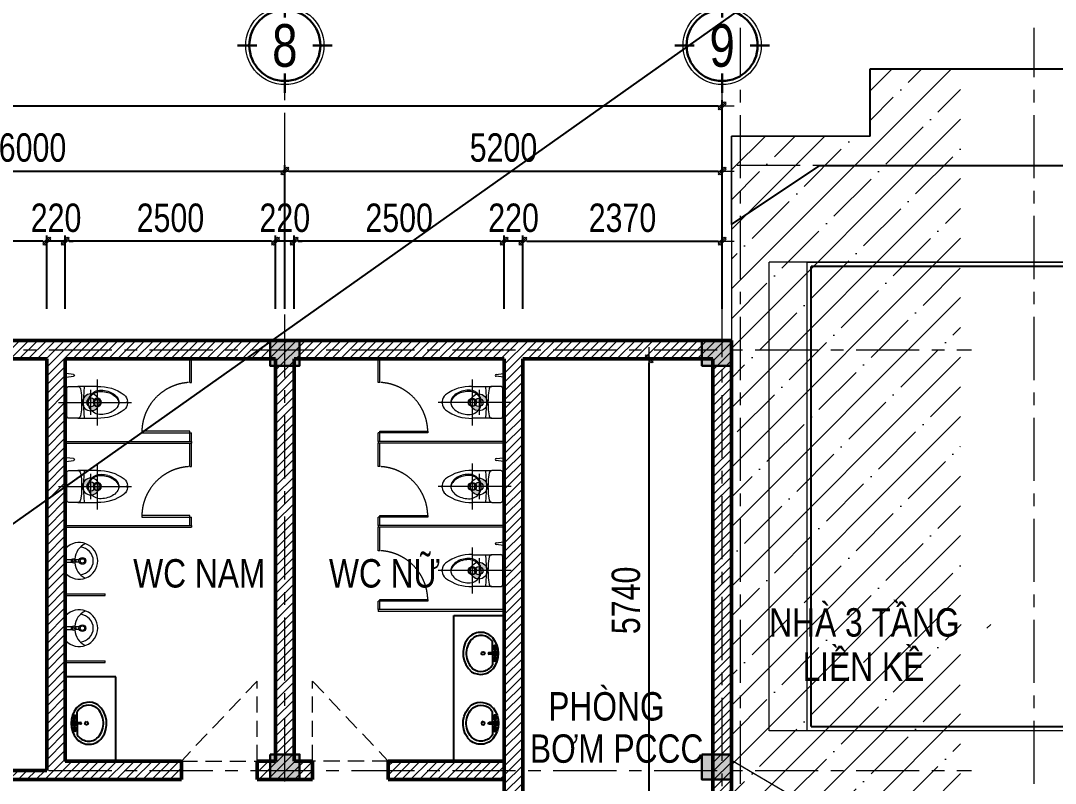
# Model space of a CAD drawing. Header units: millimetres. Extents: x 1109421 to 1726579, y -247837 to 144927.
# Drawn here: x 1579812 to 1592114, y -123798 to -114733 of the extents above; entities that cross this region are included whole.
import ezdxf
from ezdxf.enums import TextEntityAlignment as Align

# ---------------------------------------------------------------- set-up
doc = ezdxf.new("R2010")
doc.units = ezdxf.units.MM
doc.header["$LTSCALE"] = 600
doc.header["$MEASUREMENT"] = 0
for name, pattern in [('$0$00_Hidden_200', [1.1, 0.55, -0.55]), ('00_Hidden', [2.4, 1.6, -0.8]), ('CENTER', [2, 1.25, -0.25, 0.25, -0.25]), ('GHI CHU - THANG$0$HIDDEN', [9.525, 6.35, -3.175])]:
    doc.linetypes.add(name, pattern=pattern)
doc.layers.get('0').update_dxf_attribs({"lineweight": 0})
doc.layers.get('Defpoints').update_dxf_attribs({"lineweight": 0})
for name, color, linetype, lineweight in [('cat1', 30, 'Continuous', 50), ('cat2', 22, 'Continuous', 30), ('dim', 144, 'Continuous', 13), ('EG Net thay', 7, 'Continuous', 25), ('hatch1', 136, 'Continuous', 9), ('LC ISO', 153, 'Continuous', 13), ('LC Khac', 4, 'Continuous', 9), ('LC Text2', 7, 'Continuous', 25), ('manh1', 67, 'Continuous', 13), ('NET-CAT', 3, 'Continuous', 35), ('Noi that', 35, 'Continuous', 9), ('noithat', 125, 'Continuous', 9), ('thay1', 63, 'Continuous', 18), ('truc', 76, 'CENTER', 9)]:
    doc.layers.add(name, color=color, linetype=linetype, lineweight=lineweight)
doc.layers.add('KCS_Plotter', color=11, linetype='Continuous', plot=False)
doc.layers.add('MANH', color=147, linetype='Continuous')
doc.layers.add('TUONG', color=33, linetype='Continuous')
doc.styles.add('EG 1', font='VHAVANB.TTF')
doc.styles.add('HOATBIF', font='hoatbif.shx', dxfattribs={"width": 0.8})
doc.styles.add('T2', font='VHARIAL.TTF', dxfattribs={"width": 0.8})
doc.styles.add('Tahoma', font='tahoma.ttf')
doc.dimstyles.new('1-135', dxfattribs={"dimscale": 135, "dimtxt": 2.5, "dimasz": 0.35, "dimexe": 0.5, "dimexo": 0, "dimgap": 0.8, "dimtad": 1, "dimdec": 0, "dimzin": 0, "dimdsep": 46, "dimtxsty": 'HOATBIF', "dimblk1": 'DOT', "dimblk2": 'DOT', "dimsah": 1, "dimcen": -1, "dimdle": 1, "dimclrd": 256, "dimclre": 256, "dimclrt": 4, "dimadec": 3, "dimazin": 2, "dimtfac": 0.333333, "dimtdec": 0, "dimtix": 1, "dimtmove": 2, "dimatfit": 3, "dimldrblk": 'DOT', "dimfxl": 1, "dimtvp": 0.833333, "dimtolj": 1, "dimtzin": 0, "dimarcsym": 0})

# ---------------------------------------------------------------- blocks, each defined once
blk = doc.blocks.new('DOT')
at = {"layer": 'dim'}
for p, q in [((-3, 0), (3, 0)), ((-1, -1), (1, 1))]:
    blk.add_line(p, q, dxfattribs=at)
blk.add_lwpolyline([(0.5, 1), (-1, -0.5), (-0.5, -1), (1, 0.5)], close=True, dxfattribs=at)
blk = doc.blocks.new('*D1336')
at = {"layer": 'Defpoints', "color": 0, "transparency": 16777216}
for p in [(1588152, -115745), (1546352, -118158), (1588152, -118158)]:
    blk.add_point(p, dxfattribs=at)
at = {"layer": 'dim', "lineweight": -2, "transparency": 16777216}
for p, q in [((1546352, -118158), (1546352, -115678)), ((1546399, -115745), (1588105, -115745)), ((1588152, -118158), (1588152, -115678))]:
    blk.add_line(p, q, dxfattribs=at)
at = {"layer": 'dim', "lineweight": -2, "transparency": 16777216, "xscale": 47.25, "yscale": 47.25, "zscale": 47.25, "rotation": 180}
blk.add_blockref('DOT', (1546352, -115745), dxfattribs=at)
at = {"layer": 'dim', "lineweight": -2, "transparency": 16777216, "xscale": 47.25, "yscale": 47.25, "zscale": 47.25}
blk.add_blockref('DOT', (1588152, -115745), dxfattribs=at)
at = {"layer": 'dim', "color": 4, "transparency": 16777216, "insert": (1568302, -115468), "char_height": 337.5, "attachment_point": 5, "style": 'HOATBIF'}
blk.add_mtext('\\A1;41800', dxfattribs=at)
blk = doc.blocks.new('_Dot')
at = {"color": 0, "linetype": 'ByBlock', "lineweight": -2}
blk.add_line((-0.5, 0), (-1, 0), dxfattribs=at)
at = {"color": 0, "linetype": 'ByBlock', "const_width": 0.5}
blk.add_lwpolyline([(-0.25, 0, 1), (0.25, 0, 1)], format="xyb", close=True, dxfattribs=at)
blk = doc.blocks.new('*D1342')
at = {"layer": 'Defpoints', "color": 0, "transparency": 16777216}
for p in [(1582952, -116520), (1576952, -118158), (1582952, -118158)]:
    blk.add_point(p, dxfattribs=at)
at = {"layer": 'dim', "lineweight": -2, "transparency": 16777216}
for p, q in [((1576952, -118158), (1576952, -116452)), ((1582952, -118158), (1582952, -116452)), ((1576999, -116520), (1582905, -116520))]:
    blk.add_line(p, q, dxfattribs=at)
at = {"layer": 'dim', "lineweight": -2, "transparency": 16777216, "xscale": 47.25, "yscale": 47.25, "zscale": 47.25, "rotation": 180}
blk.add_blockref('DOT', (1576952, -116520), dxfattribs=at)
at = {"layer": 'dim', "lineweight": -2, "transparency": 16777216, "xscale": 47.25, "yscale": 47.25, "zscale": 47.25}
blk.add_blockref('DOT', (1582952, -116520), dxfattribs=at)
at = {"layer": 'dim', "color": 4, "transparency": 16777216, "insert": (1579952, -116243), "char_height": 337.5, "attachment_point": 5, "style": 'HOATBIF'}
blk.add_mtext('\\A1;6000', dxfattribs=at)
blk = doc.blocks.new('*D1343')
at = {"layer": 'Defpoints', "color": 0, "transparency": 16777216}
for p in [(1588152, -116520), (1582952, -118158), (1588152, -118158)]:
    blk.add_point(p, dxfattribs=at)
at = {"layer": 'dim', "lineweight": -2, "transparency": 16777216}
for p, q in [((1582952, -118158), (1582952, -116452)), ((1588152, -118158), (1588152, -116452)), ((1582999, -116520), (1588105, -116520))]:
    blk.add_line(p, q, dxfattribs=at)
at = {"layer": 'dim', "lineweight": -2, "transparency": 16777216, "xscale": 47.25, "yscale": 47.25, "zscale": 47.25, "rotation": 180}
blk.add_blockref('DOT', (1582952, -116520), dxfattribs=at)
at = {"layer": 'dim', "lineweight": -2, "transparency": 16777216, "xscale": 47.25, "yscale": 47.25, "zscale": 47.25}
blk.add_blockref('DOT', (1588152, -116520), dxfattribs=at)
at = {"layer": 'dim', "color": 4, "transparency": 16777216, "insert": (1585552, -116243), "char_height": 337.5, "attachment_point": 5, "style": 'HOATBIF'}
blk.add_mtext('\\A1;5200', dxfattribs=at)
blk = doc.blocks.new('*D1344')
at = {"layer": 'Defpoints', "color": 0, "transparency": 16777216}
for p in [(1588152, -117355), (1585782, -118158), (1588152, -118158)]:
    blk.add_point(p, dxfattribs=at)
at = {"layer": 'dim', "lineweight": -2, "transparency": 16777216}
for p, q in [((1585782, -118158), (1585782, -117288)), ((1585829, -117355), (1588105, -117355)), ((1588152, -118158), (1588152, -117288))]:
    blk.add_line(p, q, dxfattribs=at)
at = {"layer": 'dim', "lineweight": -2, "transparency": 16777216, "xscale": 47.25, "yscale": 47.25, "zscale": 47.25, "rotation": 180}
blk.add_blockref('DOT', (1585782, -117355), dxfattribs=at)
at = {"layer": 'dim', "lineweight": -2, "transparency": 16777216, "xscale": 47.25, "yscale": 47.25, "zscale": 47.25}
blk.add_blockref('DOT', (1588152, -117355), dxfattribs=at)
at = {"layer": 'dim', "color": 4, "transparency": 16777216, "insert": (1586967, -117078), "char_height": 337.5, "attachment_point": 5, "style": 'HOATBIF'}
blk.add_mtext('\\A1;2370', dxfattribs=at)
blk = doc.blocks.new('KyHieu TrucDinhVi')
at = {"color": 7, "lineweight": 30}
for p, q in [((0, 2.364), (0, 4)), ((-2.364, 0), (-4, 0)), ((2.364, 0), (4, 0)), ((0, -2.364), (0, -4))]:
    blk.add_line(p, q, dxfattribs=at)
blk.add_circle((0, 0), 3.3)
blk.add_circle((0, 0), 3, dxfattribs=at)
at = {"ltscale": 20, "style": 'Tahoma'}
blk.add_attdef('AA', text='', height=3, dxfattribs=at).set_placement((0, 0), align=Align.MIDDLE_CENTER)
blk = doc.blocks.new('bet wc thuong')
at = {"layer": 'Noi that', "ltscale": 3}
h = blk.add_hatch(color=256, dxfattribs=at)
h.paths.add_polyline_path([(-244, 6), (-194, 6, 0.404881), (-291, 106), (-291, 56, -0.3956)])
h.paths.add_polyline_path([(-294, -94, 0.007992), (-291, -93), (-291, -43, -0.015993), (-294, -44, -0.414214), (-344, 6), (-394, 6, 0.414214)])
h.paths.add_polyline_path([(-291, 6), (-291, 56, 0.015993), (-294, 56, 0.414214), (-344, 6)])
h.paths.add_polyline_path([(-244, 6), (-291, 6), (-291, -43, 0.3956)])
at = {"layer": 'Noi that', "color": 251, "ltscale": 0.5}
for p, q in [((-371, 280), (-371, -267)), ((89, 6), (-779, 6))]:
    blk.add_line(p, q, dxfattribs=at)
at = {"layer": 'Noi that'}
for p, q in [((-89, 338), (-2, 349)), ((-2, 305), (-89, 316)), ((-2, 349), (-2, 305)), ((9, 360), (9, 294)), ((-371, 196), (-138, 196)), ((-291, 156), (-291, -143)), ((-216, 196), (-202, 6)), ((-172, 166), (-179, 121)), ((-33, 196), (-138, 196)), ((-8, -159), (-8, 172)), ((-728, -5), (-728, 18)), ((-145, 6), (-443, 6)), ((-202, 6), (-216, -183)), ((-179, -108), (-172, -153)), ((-138, -183), (-371, -183)), ((-138, -183), (-33, -183))]:
    blk.add_line(p, q, dxfattribs=at)
for centre, radius in [((-371, 6), 48.3), ((-371, 6), 43.5), ((-294, 6), 100), ((-294, 6), 50)]:
    blk.add_circle(centre, radius, dxfattribs=at)
for centre, radius, start, end in [((-89, 327), 10.9, 90, 270), ((14, 344), 16, 106.1502, 163.8498), ((14, 309), 16, 196.1502, 253.8498), ((-386, -311), 508, 88.212, 126.6238), ((-431, -89), 237, 105.8931, 124.5044), ((-431, -103), 237, 105.8931, 124.5044), ((-404, -181), 333, 92.0821, 105.8931), ((-404, -196), 333, 92.0821, 105.8931), ((-409, 6), 145, 267.1299, 92.8701), ((-409, -8), 145, 2.8613, 92.8701), ((-138, 162), 33.8, 90, 173.211), ((-33, 172), 24.2, 0, 90), ((-632, 18), 96.7, 126.6238, 180), ((-532, 6), 94.5, 148.9274, 180), ((-532, -8), 94.5, 148.9274, 175.5985), ((-532, 6), 94.5, 180, 211.0726), ((-471, -30), 166, 124.5044, 148.9274), ((-471, -45), 166, 124.5044, 148.9274), ((-371, -3), 43.5, 6.3794, 173.6206), ((782, 6), 967, 173.211, 186.789), ((-632, -5), 96.7, 180, 233.3762), ((-386, 324), 508, 233.3762, 271.788), ((-471, 43), 166, 211.0726, 235.4956), ((-431, 102), 237, 235.4956, 254.1069), ((-404, 194), 333, 254.1069, 267.9179), ((-138, -149), 33.8, 186.789, 270), ((-33, -159), 24.2, 270, 0)]:
    blk.add_arc(centre, radius, start, end, dxfattribs=at)
blk = doc.blocks.new('CSDS')
at = {"layer": 'MANH'}
for p, q in [((-0.08, -0.72), (-1.37, -0.72)), ((-0.83, -0.4), (-0.77, -0.4)), ((-0.83, -0.44), (-0.77, -0.44)), ((-0.71, -0.33), (-0.71, -0.28)), ((-0.71, -0.55), (-0.71, -0.5)), ((-0.67, -0.28), (-0.67, -0.33)), ((-0.67, -0.5), (-0.67, -0.55)), ((-0.6, -0.4), (-0.55, -0.4)), ((-0.6, -0.44), (-0.55, -0.44)), ((-0.08, -1.12), (-0.08, -0.5)), ((0.1, -0.5), (0.1, -1.12)), ((0.1, -0.72), (1.38, -0.72)), ((0.57, -0.4), (0.63, -0.4)), ((0.57, -0.44), (0.63, -0.44)), ((0.69, -0.33), (0.69, -0.28)), ((0.69, -0.55), (0.69, -0.5)), ((0.73, -0.28), (0.73, -0.33)), ((0.73, -0.5), (0.73, -0.55)), ((0.8, -0.4), (0.85, -0.4)), ((0.8, -0.44), (0.85, -0.44))]:
    blk.add_line(p, q, dxfattribs=at)
for centre, major_axis, start_param, end_param in [((0.01, -2.93), (2.07, 2.07), 0.111462, 1.463911), ((-0.54, -2.11), (1.38, 1.38), 1.512976, 3.273685), ((-0.5, -2.07), (-1.14, 1.14), -0.214848, 1.559642), ((-0.69, -0.42), (0.186, 0.186), 5.497787, 11.780972), ((-0.86, -0.42), (0.0309, 0.0309), 5.497787, 11.780972), ((-0.69, -0.42), (0.0619, 0.0619), 5.497787, 11.780972), ((-0.69, -0.42), (-0.0464, 0.0464), 3.926991, 10.210176), ((-0.69, -0.24), (-0.0309, 0.0309), 3.926991, 10.210176), ((-0.69, -0.59), (-0.0309, 0.0309), 3.926991, 10.210176), ((-0.51, -0.42), (0.0309, 0.0309), 5.497787, 11.780972), ((0.01, -0.34), (0.191, 0.191), 4.257288, 9.879879), ((0.01, -0.34), (0.131, 0.131), 4.416969, 9.720198), ((0.01, -0.33), (0.0928, 0.0928), 5.497787, 11.780972), ((0.01, -1.12), (0.0619, 0.0619), 2.356282, 5.4977), ((0.71, -0.42), (0.186, 0.186), 5.497787, 11.780972), ((0.54, -0.42), (0.0309, 0.0309), 5.497787, 11.780972), ((0.71, -0.42), (0.0619, 0.0619), 5.497787, 11.780972), ((0.71, -0.42), (-0.0464, 0.0464), 3.926991, 10.210176), ((0.71, -0.24), (-0.0309, 0.0309), 3.926991, 10.210176), ((0.71, -0.59), (-0.0309, 0.0309), 3.926991, 10.210176), ((0.89, -0.42), (0.0309, 0.0309), 5.497787, 11.780972), ((0.55, -2.08), (1.13, 1.13), 4.862989, 6.520348), ((0.55, -2.12), (1.38, 1.38), 4.922045, 6.353974), ((0.01, -1.82), (0.134, 0.134), 5.497787, 11.780972), ((-0.02, -1.33), (-2.04, 2.04), 1.723621, 3.229353), ((0.01, -1.38), (1.74, 1.74), 3.187795, 4.763099)]:
    blk.add_ellipse(centre, major_axis=major_axis, ratio=1, start_param=start_param, end_param=end_param, dxfattribs=at)
blk = doc.blocks.new('A$C24734FD3')
at = {"layer": 'noithat', "linetype": 'Continuous'}
for p, q in [((203, 381), (69, 381)), ((203, 386), (203, 308)), ((218, 398), (215, 398)), ((220, 398), (218, 398)), ((232, 308), (232, 386)), ((232, 381), (366, 381)), ((203, 221), (203, 266)), ((232, 221), (232, 266))]:
    blk.add_line(p, q, dxfattribs=at)
for centre, radius in [((218, 287), 26), ((218, 287), 11.4), ((218, 183), 40.6), ((218, 183), 26)]:
    blk.add_circle(centre, radius, dxfattribs=at)
for centre, radius, start, end in [((221, 221), 221, 133.233, 269.5061), ((215, 386), 12.1, 90, 180), ((215, 221), 221, 270.4939, 46.767), ((220, 386), 12.1, 0, 90), ((210, 57), 217, 93.959, 155.0094), ((225, 57), 217, 24.9906, 86.041), ((221, 221), 168, 184.521, 269.5061), ((215, 221), 168, 270.4939, 355.479)]:
    blk.add_arc(centre, radius, start, end, dxfattribs=at)
blk = doc.blocks.new('*U1295')
at = {"layer": 'noithat', "rotation": 90}
blk.add_blockref('A$C24734FD3', (199, -218), dxfattribs=at)
blk = doc.blocks.new('*U1294')
at = {"layer": 'thay1', "color": 0, "linetype": 'ByBlock', "lineweight": -2, "transparency": 16777216}
blk.add_blockref('*U1295', (0, 0), dxfattribs=at)
blk = doc.blocks.new('*U1297')
at = {"layer": 'noithat', "rotation": 90}
blk.add_blockref('A$C24734FD3', (199, -218), dxfattribs=at)
blk = doc.blocks.new('*U1296')
at = {"layer": 'thay1', "color": 0, "linetype": 'ByBlock', "lineweight": -2, "transparency": 16777216}
blk.add_blockref('*U1297', (0, 0), dxfattribs=at)
blk = doc.blocks.new('COT BT')
at = {"layer": 'cat2', "ltscale": 2}
h = blk.add_hatch(color=256, dxfattribs=at)
h.dxf.hatch_style = 1
h.paths.add_polyline_path([(240, 190), (-110, 190), (-110, -110), (240, -110)])
blk.add_lwpolyline([(-110, 190), (240, 190), (240, -110), (-110, -110)], close=True, dxfattribs=at)
blk = doc.blocks.new('t 1')
at = {"layer": 'NET-CAT'}
for points in [[(-3380, -6035), (-3600, -6035), (-3600, -5815), (-3380, -5815)], [(-3380, -8915), (-3600, -8915), (-3600, -8695), (-3380, -8695)], [(110, -8915), (-110, -8915), (-110, -8695), (110, -8695)]]:
    blk.add_hatch(color=256, dxfattribs=at).paths.add_polyline_path(points)
at = {"layer": 'LC Khac', "ltscale": 5}
for p, q in [((2019, 4235), (-3150, 4235)), ((-3150, -1335), (-3150, 4235)), ((-2700, -1335), (-2700, 4235)), ((-2700, 4235), (2019, 4235)), ((-2700, -1335), (-3150, -1335)), ((2019, -1335), (-2700, -1335)), ((-3600, -1685), (-2400, -2385)), ((2019, -2030), (1400, -2385)), ((-2400, -2385), (1400, -2385)), ((-3380, -2835), (-3600, -2835)), ((-3600, -2835), (-3380, -2835)), ((-3380, -5185), (-3380, -2835)), ((-3380, -2835), (-1950, -2835)), ((-3380, -2835), (-3380, -7095)), ((-1950, -2835), (2019, -2835)), ((-3380, -3575), (1035, -3575)), ((-1880, -3575), (-1880, -5025)), ((-1615, -3575), (-1615, -5025)), ((-1350, -3575), (-1350, -5025)), ((-1085, -3575), (-1085, -5025)), ((-820, -3575), (-820, -5025)), ((-555, -3575), (-555, -5025)), ((-290, -3575), (-290, -5025)), ((-25, -3575), (-25, -5025)), ((240, -3575), (240, -5025)), ((505, -3575), (505, -5025)), ((770, -3575), (770, -5025)), ((1035, -3575), (1035, -5075)), ((1035, -3575), (2019, -3575)), ((1035, -4325), (-2630, -4325)), ((-2630, -4325), (-2630, -6665)), ((-3380, -4805), (-3600, -4805)), ((-3380, -4810), (-1880, -4810)), ((-3380, -5075), (-1930, -5075)), ((-3380, -5075), (-1930, -5075)), ((-1880, -5075), (-1880, -6720)), ((-1880, -5075), (1035, -5075)), ((-3380, -5340), (-1930, -5340)), ((-3600, -5605), (-3600, -6035)), ((-3380, -5605), (-3600, -5605)), ((-3380, -5815), (-3380, -5605)), ((-3380, -5605), (-1930, -5605)), ((-3380, -5870), (-1930, -5870)), ((-3380, -6135), (-1930, -6135)), ((-3380, -6400), (-1930, -6400)), ((-3380, -6665), (-1930, -6665)), ((-3380, -6930), (-1880, -6720)), ((-3380, -8695), (110, -8693)), ((-110, -8695), (-110, -8693))]:
    blk.add_line(p, q, dxfattribs=at)
for points in [[(2019, 6535), (-1950, 6535), (-1950, 5735), (-3600, 5735), (-3600, -4805)], [(-3600, 5735), (-1950, 5735), (-1950, 6535), (2019, 6535)], [(2019, 5276), (1400, 5385), (-2550, 5385), (-3600, 4685), (-3600, 5735)], [(1035, -5025), (-1930, -5025), (-1930, -6727)], [(-3380, -6400), (-2630, -6665), (-1880, -6400)], [(-3380, -8915), (110, -8915), (110, -8693)]]:
    blk.add_lwpolyline(points, dxfattribs=at)
blk.add_lwpolyline([(-3600, -6035), (-3600, -7095), (-3380, -7095), (-3380, -6035)], close=True, dxfattribs=at)
at = {"layer": 'MANH'}
for p, q in [((-3600, -4805), (-3600, -5605)), ((-3550, -4805), (-3550, -5605)), ((-3380, -5605), (-3380, -5185))]:
    blk.add_line(p, q, dxfattribs=at)
at = {"layer": 'MANH', "lineweight": 5, "ltscale": 5}
for p, q in [((110, -8913), (110, -8693)), ((170, -8693), (170, -8913)), ((170, -8913), (170, -8694)), ((170, -8694), (2019, -8694)), ((2019, -8760), (170, -8760)), ((2019, -8847), (170, -8847)), ((170, -8913), (110, -8913)), ((2019, -8913), (170, -8913))]:
    blk.add_line(p, q, dxfattribs=at)
at = {"layer": 'manh1', "ltscale": 5}
blk.add_lwpolyline([(2019, 7035), (2019, -69), (2447, -69), (1812, -322), (2019, -322), (2019, -9866)], dxfattribs=at)
at = {"layer": 'truc'}
for p, q in [((-3490, -10365), (-3490, 7020)), ((0, -10365), (0, 7020)), ((2019, -2415), (-3600, -2415))]:
    blk.add_line(p, q, dxfattribs=at)
blk.add_lwpolyline([(2019, 5386), (-3600, 5386)], dxfattribs=at)
at = {"layer": 'TUONG'}
for p, q in [((-1950, 5735), (-1950, 6535)), ((-1950, 6535), (2019, 6535)), ((-3600, 4685), (-2550, 5385)), ((-2550, 5385), (1400, 5385)), ((1400, 5385), (2019, 5276)), ((2019, 4185), (-2650, 4185)), ((-2650, -1285), (-2650, 4185)), ((-2650, -1285), (2019, -1285))]:
    blk.add_line(p, q, dxfattribs=at)
blk = doc.blocks.new('*D1598')
at = {"layer": 'Defpoints', "color": 0, "transparency": 16777216}
for p in [(1585562, -117355), (1585562, -118158), (1585782, -118158)]:
    blk.add_point(p, dxfattribs=at)
at = {"layer": 'dim', "lineweight": -2, "transparency": 16777216}
for p, q in [((1585515, -117355), (1585468, -117355)), ((1585562, -118158), (1585562, -117288)), ((1585782, -117355), (1585562, -117355)), ((1585782, -118158), (1585782, -117288)), ((1585829, -117355), (1585877, -117355))]:
    blk.add_line(p, q, dxfattribs=at)
at = {"layer": 'dim', "lineweight": -2, "transparency": 16777216, "xscale": 47.25, "yscale": 47.25, "zscale": 47.25}
blk.add_blockref('DOT', (1585562, -117355), dxfattribs=at)
at = {"layer": 'dim', "lineweight": -2, "transparency": 16777216, "xscale": 47.25, "yscale": 47.25, "zscale": 47.25, "rotation": 180}
blk.add_blockref('DOT', (1585782, -117355), dxfattribs=at)
at = {"layer": 'dim', "color": 4, "transparency": 16777216, "insert": (1585672, -117078), "char_height": 337.5, "attachment_point": 5, "style": 'HOATBIF'}
blk.add_mtext('\\A1;220', dxfattribs=at)
blk = doc.blocks.new('*D1599')
at = {"layer": 'Defpoints', "color": 0, "transparency": 16777216}
for p in [(1583062, -117355), (1583062, -118158), (1585562, -118158)]:
    blk.add_point(p, dxfattribs=at)
at = {"layer": 'dim', "lineweight": -2, "transparency": 16777216}
for p, q in [((1583062, -118158), (1583062, -117288)), ((1585515, -117355), (1583109, -117355)), ((1585562, -118158), (1585562, -117288))]:
    blk.add_line(p, q, dxfattribs=at)
at = {"layer": 'dim', "lineweight": -2, "transparency": 16777216, "xscale": 47.25, "yscale": 47.25, "zscale": 47.25, "rotation": 180}
blk.add_blockref('DOT', (1583062, -117355), dxfattribs=at)
at = {"layer": 'dim', "lineweight": -2, "transparency": 16777216, "xscale": 47.25, "yscale": 47.25, "zscale": 47.25}
blk.add_blockref('DOT', (1585562, -117355), dxfattribs=at)
at = {"layer": 'dim', "color": 4, "transparency": 16777216, "insert": (1584312, -117078), "char_height": 337.5, "attachment_point": 5, "style": 'HOATBIF'}
blk.add_mtext('\\A1;2500', dxfattribs=at)
blk = doc.blocks.new('*D1600')
at = {"layer": 'Defpoints', "color": 0, "transparency": 16777216}
for p in [(1582842, -117355), (1582842, -118158), (1583062, -118158)]:
    blk.add_point(p, dxfattribs=at)
at = {"layer": 'dim', "lineweight": -2, "transparency": 16777216}
for p, q in [((1582795, -117355), (1582748, -117355)), ((1582842, -118158), (1582842, -117288)), ((1583062, -117355), (1582842, -117355)), ((1583062, -118158), (1583062, -117288)), ((1583109, -117355), (1583157, -117355))]:
    blk.add_line(p, q, dxfattribs=at)
at = {"layer": 'dim', "lineweight": -2, "transparency": 16777216, "xscale": 47.25, "yscale": 47.25, "zscale": 47.25}
blk.add_blockref('DOT', (1582842, -117355), dxfattribs=at)
at = {"layer": 'dim', "lineweight": -2, "transparency": 16777216, "xscale": 47.25, "yscale": 47.25, "zscale": 47.25, "rotation": 180}
blk.add_blockref('DOT', (1583062, -117355), dxfattribs=at)
at = {"layer": 'dim', "color": 4, "transparency": 16777216, "insert": (1582952, -117078), "char_height": 337.5, "attachment_point": 5, "style": 'HOATBIF'}
blk.add_mtext('\\A1;220', dxfattribs=at)
blk = doc.blocks.new('*D1601')
at = {"layer": 'Defpoints', "color": 0, "transparency": 16777216}
for p in [(1580342, -117355), (1580342, -118158), (1582842, -118158)]:
    blk.add_point(p, dxfattribs=at)
at = {"layer": 'dim', "lineweight": -2, "transparency": 16777216}
for p, q in [((1580342, -118158), (1580342, -117288)), ((1582795, -117355), (1580389, -117355)), ((1582842, -118158), (1582842, -117288))]:
    blk.add_line(p, q, dxfattribs=at)
at = {"layer": 'dim', "lineweight": -2, "transparency": 16777216, "xscale": 47.25, "yscale": 47.25, "zscale": 47.25, "rotation": 180}
blk.add_blockref('DOT', (1580342, -117355), dxfattribs=at)
at = {"layer": 'dim', "lineweight": -2, "transparency": 16777216, "xscale": 47.25, "yscale": 47.25, "zscale": 47.25}
blk.add_blockref('DOT', (1582842, -117355), dxfattribs=at)
at = {"layer": 'dim', "color": 4, "transparency": 16777216, "insert": (1581592, -117078), "char_height": 337.5, "attachment_point": 5, "style": 'HOATBIF'}
blk.add_mtext('\\A1;2500', dxfattribs=at)
blk = doc.blocks.new('*D1602')
at = {"layer": 'Defpoints', "color": 0, "transparency": 16777216}
for p in [(1580122, -117355), (1580122, -118158), (1580342, -118158)]:
    blk.add_point(p, dxfattribs=at)
at = {"layer": 'dim', "lineweight": -2, "transparency": 16777216}
for p, q in [((1580075, -117355), (1580028, -117355)), ((1580122, -118158), (1580122, -117288)), ((1580342, -117355), (1580122, -117355)), ((1580342, -118158), (1580342, -117288)), ((1580389, -117355), (1580437, -117355))]:
    blk.add_line(p, q, dxfattribs=at)
at = {"layer": 'dim', "lineweight": -2, "transparency": 16777216, "xscale": 47.25, "yscale": 47.25, "zscale": 47.25}
blk.add_blockref('DOT', (1580122, -117355), dxfattribs=at)
at = {"layer": 'dim', "lineweight": -2, "transparency": 16777216, "xscale": 47.25, "yscale": 47.25, "zscale": 47.25, "rotation": 180}
blk.add_blockref('DOT', (1580342, -117355), dxfattribs=at)
at = {"layer": 'dim', "color": 4, "transparency": 16777216, "insert": (1580232, -117078), "char_height": 337.5, "attachment_point": 5, "style": 'HOATBIF'}
blk.add_mtext('\\A1;220', dxfattribs=at)
blk = doc.blocks.new('*D1603')
at = {"layer": 'Defpoints', "color": 0, "transparency": 16777216}
for p in [(1575572, -117355), (1575572, -118158), (1580122, -118158)]:
    blk.add_point(p, dxfattribs=at)
at = {"layer": 'dim', "lineweight": -2, "transparency": 16777216}
for p, q in [((1575572, -118158), (1575572, -117288)), ((1580075, -117355), (1575619, -117355)), ((1580122, -118158), (1580122, -117288))]:
    blk.add_line(p, q, dxfattribs=at)
at = {"layer": 'dim', "lineweight": -2, "transparency": 16777216, "xscale": 47.25, "yscale": 47.25, "zscale": 47.25, "rotation": 180}
blk.add_blockref('DOT', (1575572, -117355), dxfattribs=at)
at = {"layer": 'dim', "lineweight": -2, "transparency": 16777216, "xscale": 47.25, "yscale": 47.25, "zscale": 47.25}
blk.add_blockref('DOT', (1580122, -117355), dxfattribs=at)
at = {"layer": 'dim', "color": 4, "transparency": 16777216, "insert": (1577847, -117078), "char_height": 337.5, "attachment_point": 5, "style": 'HOATBIF'}
blk.add_mtext('\\A1;4550', dxfattribs=at)
blk = doc.blocks.new('*D1453')
at = {"layer": 'Defpoints', "color": 0, "transparency": 16777216}
for p in [(1586753, -118754), (1587286, -118754), (1586753, -124494)]:
    blk.add_point(p, dxfattribs=at)
at = {"layer": 'dim', "lineweight": -2, "transparency": 16777216}
for p, q in [((1586753, -118754), (1587353, -118754)), ((1587286, -124447), (1587286, -118802)), ((1586753, -124494), (1587353, -124494))]:
    blk.add_line(p, q, dxfattribs=at)
at = {"layer": 'dim', "lineweight": -2, "transparency": 16777216, "xscale": 47.25, "yscale": 47.25, "zscale": 47.25}
for p, rotation in [((1587286, -118754), 90), ((1587286, -124494), 270)]:
    blk.add_blockref('DOT', p, dxfattribs=dict(at, rotation=rotation))
at = {"layer": 'dim', "color": 4, "transparency": 16777216, "insert": (1587009, -121624), "char_height": 337.5, "attachment_point": 5, "rotation": 90, "style": 'HOATBIF'}
blk.add_mtext('\\A1;5740', dxfattribs=at)

msp = doc.modelspace()

# ---------------------------------------------------------------- hatches: boundary and pattern name
at = {"layer": 'hatch1'}
h = msp.add_hatch(dxfattribs=at)
h.set_pattern_fill('ANSI35', color=256, scale=2000)
h.set_pattern_definition([(45, (-497103.6, -175305.75), (-353.55339, 353.55339), []), (45, (-496750.03, -175305.75), (-353.55339, 353.55339), [625, -125, 0, -125])])
h.paths.add_polyline_path([(1590988, -115304.3), (1589912.1, -115304.3), (1589912.1, -116104.3), (1588262.1, -116104.3), (1588262.1, -130754.3), (1590988, -130754.3), (1590988, -122162.1), (1590781, -122162.1), (1591416, -121909.1), (1590988, -121909.1)])
h.paths.add_polyline_path([(1589001.8, -122688.2), (1590501.8, -122688.2), (1590501.8, -122045.4), (1589001.8, -122045.4)], flags=24)
h.paths.add_polyline_path([(1588603.8, -122167.9), (1590832.5, -122167.9), (1590832.5, -121517.7), (1588603.8, -121517.7)], flags=24)
h = msp.add_hatch(dxfattribs=at)
h.set_pattern_fill('ANSI31', color=256, scale=600)
h.set_pattern_definition([(45, (-474828.27, -175305.75), (-53.0330086, 53.0330086), [])])
h.paths.add_polyline_path([(1547522.1, -130534.3), (1547122.1, -130534.3), (1546462.1, -130534.3), (1546462.1, -126244.3), (1546242.1, -126244.3), (1546242.1, -130754.3), (1546242.1, -130974.3), (1547122.1, -130974.3), (1547122.1, -130754.3), (1547522.1, -130754.3)])
h.paths.add_polyline_path([(1553192.1, -130534.3), (1552792.1, -130534.3), (1551912.1, -130534.3), (1551512.1, -130534.3), (1551512.1, -130754.3), (1551912.1, -130754.3), (1551912.1, -130974.3), (1552792.1, -130974.3), (1552792.1, -130754.3), (1553192.1, -130754.3)])
h.paths.add_polyline_path([(1557912.1, -130534.3), (1557512.1, -130534.3), (1557512.1, -130754.3), (1557912.1, -130754.3), (1557912.1, -130974.3), (1558792.1, -130974.3), (1558792.1, -130754.3), (1559192.1, -130754.3), (1559192.1, -130534.3), (1558792.1, -130534.3)])
h.paths.add_polyline_path([(1563512.1, -130754.3), (1563512.1, -130534.3), (1562632.1, -130534.3), (1562232.1, -130534.3), (1562232.1, -130754.3), (1562632.1, -130754.3), (1562632.1, -130974.3), (1563512.1, -130974.3)])
h.paths.add_polyline_path([(1563182.1, -126534.3), (1562962.1, -126534.3), (1562962.1, -130534.3), (1563182.1, -130534.3)])
h.paths.add_polyline_path([(1566192.1, -130534.3), (1565312.1, -130534.3), (1565312.1, -130754.3), (1565312.1, -130974.3), (1566192.1, -130974.3)])
h.paths.add_polyline_path([(1571792.1, -130534.3), (1571392.1, -130534.3), (1570512.1, -130534.3), (1570512.1, -130754.3), (1570512.1, -130974.3), (1571392.1, -130974.3), (1571392.1, -130754.3), (1571792.1, -130754.3)])
h.paths.add_polyline_path([(1577792.1, -130534.3), (1577392.1, -130534.3), (1576512.1, -130534.3), (1576112.1, -130534.3), (1576112.1, -130754.3), (1576512.1, -130754.3), (1576512.1, -130974.3), (1577392.1, -130974.3), (1577392.1, -130754.3), (1577792.1, -130754.3)])
h.paths.add_polyline_path([(1583977.1, -130534.3), (1582377.1, -130534.3), (1582377.1, -130754.3), (1582777.1, -130754.3), (1582777.1, -131194.3), (1583977.1, -131194.3)])
h.paths.add_polyline_path([(1583751.6, -130754.3), (1583751.6, -130974.3), (1582991.6, -130974.3), (1582991.6, -130754.3)], flags=16)
h.paths.add_polyline_path([(1588262.1, -130534.3), (1587062.1, -130534.3), (1587062.1, -131194.3), (1588262.1, -131194.3)])
h.paths.add_polyline_path([(1588042.1, -130754.3), (1588042.1, -130974.3), (1587282.1, -130974.3), (1587282.1, -130754.3)], flags=16)
h.paths.add_polyline_path([(1582952.1, -127884.3), (1582842.1, -127884.3), (1582842.1, -130534.3), (1582952.1, -130534.3)])
h.paths.add_polyline_path([(1588042.1, -126534.3), (1582842.1, -126534.3), (1582842.1, -126884.3), (1582952.1, -126884.3), (1582952.1, -126754.3), (1588042.1, -126754.3)], flags=17)
h.paths.add_polyline_path([(1585782.1, -125394.3), (1585562.1, -125394.3), (1585562.1, -126534.3), (1585782.1, -126534.3)], flags=17)
h.paths.add_polyline_path([(1588262.1, -118534.3), (1546242.1, -118534.3), (1546242.1, -124044.3), (1546462.1, -124044.3), (1546462.1, -123754.3), (1547952.1, -123754.3), (1547952.1, -123644.3), (1546462.1, -123644.3), (1546462.1, -118754.3), (1550337.1, -118754.3), (1550337.1, -123644.3), (1549252.1, -123644.3), (1549252.1, -123754.3), (1550337.1, -123754.3), (1550447.1, -123754.3), (1552637.1, -123754.3), (1552637.1, -123644.3), (1550447.1, -123644.3), (1550447.1, -118754.3), (1554257.1, -118754.3), (1554257.1, -123644.3), (1553937.1, -123644.3), (1553937.1, -123754.3), (1554257.1, -123754.3), (1554367.1, -123754.3), (1555977.1, -123754.3), (1555977.1, -123644.3), (1554367.1, -123644.3), (1554367.1, -118754.3), (1558242.1, -118754.3), (1558242.1, -123644.3), (1557277.1, -123644.3), (1557277.1, -123754.3), (1561742.1, -123754.3), (1561742.1, -123644.3), (1558462.1, -123644.3), (1558462.1, -118754.3), (1562962.1, -118754.3), (1562962.1, -123644.3), (1562742.1, -123644.3), (1562742.1, -123754.3), (1563583.9, -123754.3), (1563803.9, -123534.3), (1563182.1, -123534.3), (1563182.1, -118754.3), (1565642.1, -118754.3), (1565642.1, -123534.3), (1564963.9, -123534.3), (1565183.9, -123754.3), (1565862.1, -123754.3), (1568072.1, -123754.3), (1568072.1, -123644.3), (1565862.1, -123644.3), (1565862.1, -118754.3), (1570842.1, -118754.3), (1570842.1, -123644.3), (1571062.1, -123644.3), (1571062.1, -118754.3), (1575462.1, -118754.3), (1575462.1, -123644.3), (1573972.1, -123644.3), (1573972.1, -123754.3), (1577172.1, -123754.3), (1577172.1, -123644.3), (1575572.1, -123644.3), (1575572.1, -118754.3), (1580122.1, -118754.3), (1580122.1, -123644.3), (1578472.1, -123644.3), (1578472.1, -123754.3), (1579842.1, -123754.3), (1581722.1, -123754.3), (1581722.1, -123534.3), (1580342.1, -123534.3), (1580342.1, -118754.3), (1582842.1, -118754.3), (1582842.1, -123534.3), (1582622.1, -123534.3), (1582622.1, -123754.3), (1583282.1, -123754.3), (1583282.1, -123534.3), (1583062.1, -123534.3), (1583062.1, -118754.3), (1585562.1, -118754.3), (1585562.1, -124494.3), (1585782.1, -124494.3), (1585782.1, -118754.3), (1588042.1, -118754.3), (1588042.1, -128934.3), (1588262.1, -128934.3)])
h.paths.add_polyline_path([(1585562.1, -123534.3), (1584182.1, -123534.3), (1584182.1, -123754.3), (1585562.1, -123754.3)], flags=17)
h.paths.add_polyline_path([(1572672.1, -123644.3), (1569372.1, -123644.3), (1569372.1, -123754.3), (1572672.1, -123754.3)], flags=17)

# ---------------------------------------------------------------- linework, layer by layer
at = {"layer": 'cat1'}
for p, q in [((1546242.1, -118534.3), (1588262.1, -118534.3)), ((1588262.1, -118534.3), (1588262.1, -128934.3)), ((1575572.1, -118754.3), (1580122.1, -118754.3)), ((1580122.1, -123644.3), (1580122.1, -118754.3)), ((1580342.1, -123534.3), (1580342.1, -118754.3)), ((1580342.1, -118754.3), (1582842.1, -118754.3)), ((1582842.1, -123534.3), (1582842.1, -118754.3)), ((1583062.1, -123534.3), (1583062.1, -118754.3)), ((1583062.1, -118754.3), (1585562.1, -118754.3)), ((1585562.1, -124494.3), (1585562.1, -118754.3)), ((1585782.1, -118754.3), (1588042.1, -118754.3)), ((1585782.1, -124494.3), (1585782.1, -118754.3)), ((1588042.1, -128934.3), (1588042.1, -118754.3)), ((1580342.1, -123534.3), (1581722.1, -123534.3)), ((1581722.1, -123534.3), (1581722.1, -123754.3)), ((1582622.1, -123534.3), (1582622.1, -123754.3)), ((1582622.1, -123534.3), (1582842.1, -123534.3)), ((1583062.1, -123534.3), (1583282.1, -123534.3)), ((1583282.1, -123534.3), (1583282.1, -123754.3)), ((1584182.1, -123534.3), (1585562.1, -123534.3)), ((1584182.1, -123534.3), (1584182.1, -123754.3)), ((1580122.1, -123754.3), (1581722.1, -123754.3)), ((1582622.1, -123754.3), (1583282.1, -123754.3)), ((1584182.1, -123754.3), (1585562.1, -123754.3))]:
    msp.add_line(p, q, dxfattribs=at)
msp.add_lwpolyline([(1580122.1, -123754.3), (1580122.1, -123754.3), (1578472.1, -123754.3), (1578472.1, -123644.3), (1580122.1, -123644.3)], dxfattribs=at)
at = {"layer": 'EG Net thay', "ltscale": 250}
for points in [[(1584962.1, -121804.3), (1585562.1, -121804.3), (1585562.1, -123534.3), (1584962.1, -123534.3), (1584962.1, -122979.3)], [(1580942.1, -122534.3), (1580342.1, -122534.3), (1580342.1, -123534.3), (1580942.1, -123534.3), (1580942.1, -122979.3)]]:
    msp.add_lwpolyline(points, close=True, dxfattribs=at)
at = {"layer": 'KCS_Plotter'}
msp.add_line((1540558.9, -148404.6), (1600766, -105829.6), dxfattribs=at)
at = {"layer": 'Noi that'}
for p, q in [((1581822.1, -119034.3), (1581822.1, -118754.3)), ((1581842.1, -119034.3), (1581842.1, -118754.3)), ((1584062.1, -119034.3), (1584062.1, -118754.3)), ((1584082.1, -119034.3), (1584082.1, -118754.3)), ((1581822.1, -119034.3), (1581842.1, -119034.3)), ((1584082.1, -119034.3), (1584062.1, -119034.3)), ((1581822.1, -119734.3), (1581822.1, -119614.3)), ((1581822.1, -119634.3), (1581842.1, -119634.3)), ((1581842.1, -119734.3), (1581842.1, -119634.3)), ((1584062.1, -119734.3), (1584062.1, -119634.3)), ((1584082.1, -119634.3), (1584062.1, -119634.3)), ((1584082.1, -119734.3), (1584082.1, -119614.3)), ((1580342.1, -119734.3), (1581842.1, -119734.3)), ((1580342.1, -119754.3), (1581842.1, -119754.3)), ((1581822.1, -120034.3), (1581822.1, -119754.3)), ((1581842.1, -119734.3), (1581842.1, -119754.3)), ((1581842.1, -119734.3), (1581842.1, -119754.3)), ((1581842.1, -120034.3), (1581842.1, -119754.3)), ((1584062.1, -119734.3), (1584062.1, -119754.3)), ((1584062.1, -119734.3), (1584062.1, -119754.3)), ((1585562.1, -119734.3), (1584062.1, -119734.3)), ((1585562.1, -119754.3), (1584062.1, -119754.3)), ((1584062.1, -120034.3), (1584062.1, -119754.3)), ((1584082.1, -120034.3), (1584082.1, -119754.3)), ((1581822.1, -120034.3), (1581842.1, -120034.3)), ((1584082.1, -120034.3), (1584062.1, -120034.3)), ((1581822.1, -120734.3), (1581822.1, -120614.3)), ((1581822.1, -120634.3), (1581842.1, -120634.3)), ((1581842.1, -120734.3), (1581842.1, -120634.3)), ((1584062.1, -120734.3), (1584062.1, -120634.3)), ((1584082.1, -120634.3), (1584062.1, -120634.3)), ((1584082.1, -120734.3), (1584082.1, -120614.3)), ((1580342.1, -120734.3), (1581842.1, -120734.3)), ((1580342.1, -120754.3), (1581842.1, -120754.3)), ((1581842.1, -120734.3), (1581842.1, -120754.3)), ((1581842.1, -120734.3), (1581842.1, -120754.3)), ((1584062.1, -120734.3), (1584062.1, -120754.3)), ((1584062.1, -120734.3), (1584062.1, -120754.3)), ((1585562.1, -120734.3), (1584062.1, -120734.3)), ((1585562.1, -120754.3), (1584062.1, -120754.3)), ((1584062.1, -121034.3), (1584062.1, -120754.3)), ((1584082.1, -121034.3), (1584082.1, -120754.3)), ((1584082.1, -121034.3), (1584062.1, -121034.3)), ((1580342.1, -121544.3), (1580815.8, -121544.3)), ((1580815.8, -121564.3), (1580815.8, -121544.3)), ((1580342.1, -121564.3), (1580815.8, -121564.3)), ((1584062.1, -121734.3), (1584062.1, -121634.3)), ((1584082.1, -121634.3), (1584062.1, -121634.3)), ((1584082.1, -121734.3), (1584082.1, -121614.3)), ((1584062.1, -121734.3), (1584062.1, -121754.3)), ((1584062.1, -121734.3), (1584062.1, -121754.3)), ((1585562.1, -121734.3), (1584062.1, -121734.3)), ((1585562.1, -121754.3), (1584062.1, -121754.3)), ((1580342.1, -122344.3), (1580815.8, -122344.3)), ((1580342.1, -122364.3), (1580815.8, -122364.3)), ((1580815.8, -122364.3), (1580815.8, -122344.3))]:
    msp.add_line(p, q, dxfattribs=at)
at = {"layer": 'Noi that', "linetype": '00_Hidden', "ltscale": 0.2}
for p, q in [((1582622.1, -122584.3), (1581722.1, -123534.3)), ((1582622.1, -123534.3), (1582622.1, -122584.3)), ((1583282.1, -123534.3), (1583282.1, -122584.3)), ((1583282.1, -122584.3), (1584182.1, -123534.3)), ((1581722.1, -123534.3), (1582622.1, -123534.3)), ((1584182.1, -123534.3), (1583282.1, -123534.3))]:
    msp.add_line(p, q, dxfattribs=at)
at = {"layer": 'Noi that'}
for points in [[(1581822.1, -119634.3), (1581822.1, -119614.3), (1581252.1, -119614.3), (1581252.1, -119634.3)], [(1584082.1, -119634.3), (1584082.1, -119614.3), (1584652.1, -119614.3), (1584652.1, -119634.3)], [(1581822.1, -120634.3), (1581822.1, -120614.3), (1581252.1, -120614.3), (1581252.1, -120634.3)], [(1584082.1, -120634.3), (1584082.1, -120614.3), (1584652.1, -120614.3), (1584652.1, -120634.3)], [(1584082.1, -121634.3), (1584082.1, -121614.3), (1584652.1, -121614.3), (1584652.1, -121634.3)]]:
    msp.add_lwpolyline(points, close=True, dxfattribs=at)
at = {"layer": 'Noi that', "color": 250, "linetype": '$0$00_Hidden_200', "ltscale": 4}
for centre, start, end in [((1581846.4, -119627.2), 93.65674, 180.58545), ((1584057.9, -119627.2), 359.41455, 86.34326), ((1581846.4, -120627.2), 93.65674, 180.58545), ((1584057.9, -120627.2), 359.41455, 86.34326), ((1584057.9, -121627.2), 359.41455, 86.34326)]:
    msp.add_arc(centre, 594.3, start, end, dxfattribs=at)
at = {"layer": 'truc'}
for p, q in [((1582952.1, -135776.6), (1582952.1, -115590.8)), ((1588152.1, -135533.1), (1588152.1, -115590.8)), ((1544144.8, -118644.3), (1591115.5, -118644.3)), ((1544144.8, -123644.3), (1591115.5, -123644.3))]:
    msp.add_line(p, q, dxfattribs=at)

# ---------------------------------------------------------------- block references
at = {"layer": 'cat1'}
for name, p in [('t 1', (1591862.5, -121839.8)), ('COT BT', (1582887.1, -118724.3)), ('COT BT', (1588022.1, -118724.3)), ('COT BT', (1582887.1, -123644.3)), ('COT BT', (1588022.1, -123644.3))]:
    msp.add_blockref(name, p, dxfattribs=at)
at = {"layer": 'LC ISO'}
ref = msp.add_blockref('KyHieu TrucDinhVi', (1582952.1, -115027.5), dxfattribs=dict(at, xscale=140.8352653944289, yscale=140.8352653944289, zscale=140.8352653944289))
ref.add_attrib('AA', '8', dxfattribs={"layer": '0', "ltscale": 20, "height": 507, "style": 'EG 1', "width": 0.8}).set_placement((1582952.1, -115027.5), align=Align.MIDDLE_CENTER)
ref = msp.add_blockref('KyHieu TrucDinhVi', (1588152.1, -115027.5), dxfattribs=dict(at, xscale=140.8352653944289, yscale=140.8352653944289, zscale=140.8352653944289))
ref.add_attrib('AA', '9', dxfattribs={"layer": '0', "ltscale": 20, "height": 507, "style": 'EG 1', "width": 0.8}).set_placement((1588152.1, -115027.5), align=Align.MIDDLE_CENTER)
at = {"layer": 'MANH', "yscale": 100, "zscale": 100}
for p, xscale, rotation in [((1585492.1, -122253.3), 100, 270), ((1580412.1, -123085.4), 100, 90.00000000014529), ((1585492.1, -123085.4), -100, 270)]:
    msp.add_blockref('CSDS', p, dxfattribs=dict(at, xscale=xscale, rotation=rotation))
at = {"layer": 'Noi that', "linetype": 'GHI CHU - THANG$0$HIDDEN', "xscale": -1, "rotation": 359.9999999999404}
for p in [(1580351.5, -119276.7), (1580351.5, -120276.7)]:
    msp.add_blockref('bet wc thuong', p, dxfattribs=at)
at = {"layer": 'Noi that', "linetype": 'GHI CHU - THANG$0$HIDDEN'}
for p in [(1585552.8, -119276.7), (1585552.8, -120276.7), (1585552.8, -121276.7)]:
    msp.add_blockref('bet wc thuong', p, dxfattribs=at)
at = {"layer": 'thay1'}
for name, p in [('*U1294', (1580528.9, -121154.3)), ('*U1296', (1580528.9, -121954.3))]:
    msp.add_blockref(name, p, dxfattribs=at)

# ---------------------------------------------------------------- texts
at = {"layer": 'LC Text2', "style": 'T2', "width": 0.8}
for s, p in [('wc n÷', (1583477.7, -121471.3)), ('wc nam', (1581149.7, -121471.3)), ('nhµ 3 tÇng', (1588712.1, -122054.4)), ('liÒn kÒ', (1589108.9, -122580.8)), ('phßng', (1586084.9, -123052.3)), ('b¬m pccc', (1585866.4, -123554.5))]:
    msp.add_text(s, height=337.5, dxfattribs=at).set_placement(p)

# ---------------------------------------------------------------- dimensions: what is measured, and where the dimension line sits
at = {"layer": 'dim'}
dim = msp.add_linear_dim(base=(1588152.1, -115745.1), p1=(1546352.1, -118157.5), p2=(1588152.1, -118157.5), dimstyle='1-135', dxfattribs=at)
dim.commit()
dim.dimension.update_dxf_attribs({"geometry": '*D1336', "text_midpoint": (1568301.7, -115468.4), "dimtype": 160})
for base, p1, p2, picture, middle in [((1582952.1, -116519.8), (1576952.1, -118157.5), (1582952.1, -118157.5), '*D1342', (1579952.1, -116243.1)), ((1588152.1, -116519.8), (1582952.1, -118157.5), (1588152.1, -118157.5), '*D1343', (1585552.1, -116243.1)), ((1575572.1, -117355.2), (1580122.1, -118157.5), (1575572.1, -118157.5), '*D1603', (1577847.1, -117078.4)), ((1580122.1, -117355.2), (1580342.1, -118157.5), (1580122.1, -118157.5), '*D1602', (1580232.1, -117078.4)), ((1580342.1, -117355.2), (1582842.1, -118157.5), (1580342.1, -118157.5), '*D1601', (1581592.1, -117078.4)), ((1582842.1, -117355.2), (1583062.1, -118157.5), (1582842.1, -118157.5), '*D1600', (1582952.1, -117078.4)), ((1583062.1, -117355.2), (1585562.1, -118157.5), (1583062.1, -118157.5), '*D1599', (1584312.1, -117078.4)), ((1585562.1, -117355.2), (1585782.1, -118157.5), (1585562.1, -118157.5), '*D1598', (1585672.1, -117078.4)), ((1588152.1, -117355.2), (1585782.1, -118157.5), (1588152.1, -118157.5), '*D1344', (1586967.1, -117078.4))]:
    dim = msp.add_linear_dim(base=base, p1=p1, p2=p2, dimstyle='1-135', dxfattribs=at)
    dim.commit()
    dim.dimension.update_dxf_attribs({"geometry": picture, "text_midpoint": middle})
dim = msp.add_linear_dim(base=(1587285.8, -118754.3), p1=(1586753.5, -124494.3), p2=(1586753.5, -118754.3), angle=90, dimstyle='1-135', dxfattribs=at)
dim.commit()
dim.dimension.update_dxf_attribs({"geometry": '*D1453', "text_midpoint": (1587009.1, -121624.3)})

doc.saveas('drawing.dxf')
